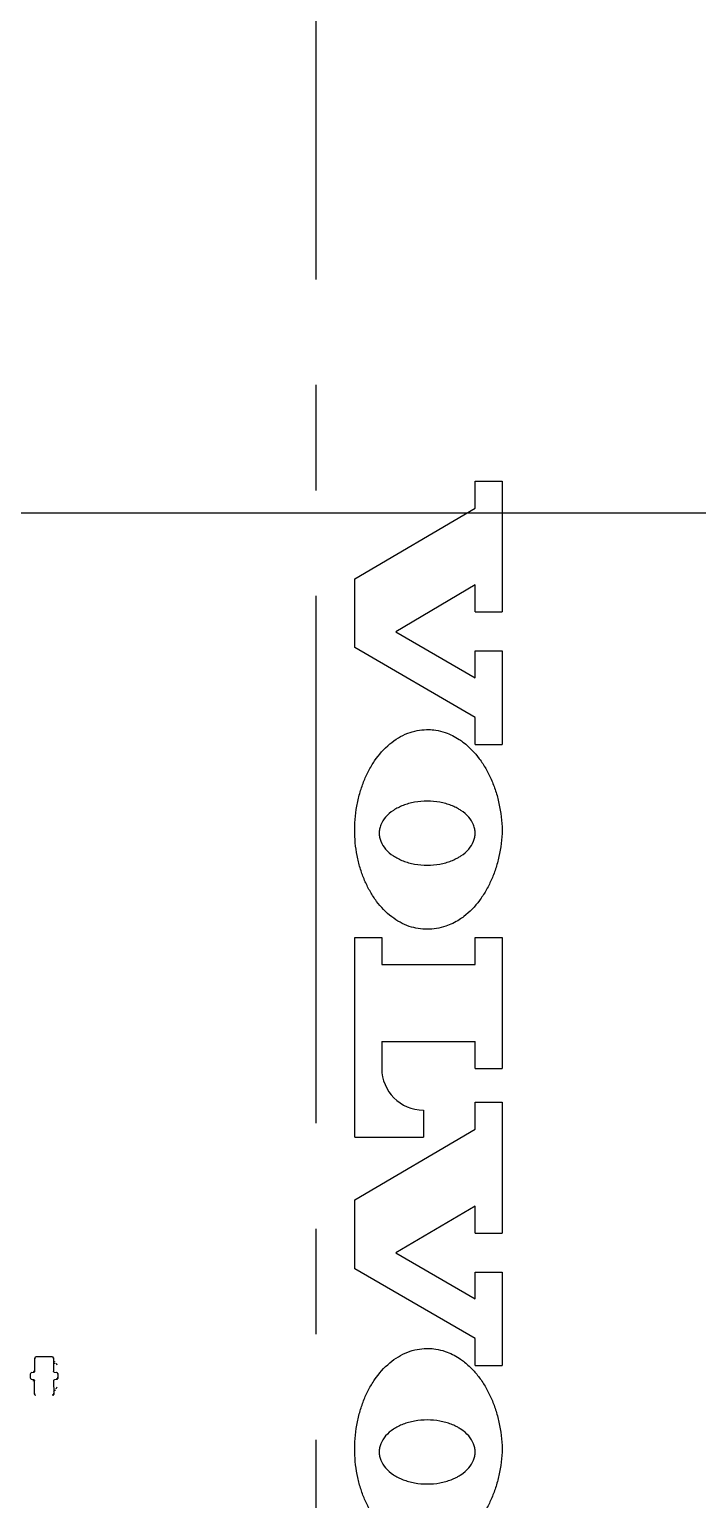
# Model space of a CAD drawing. Header units: metres. Extents: x 27859 to 32645, y 1492 to 8791.
# Drawn here: x 29953 to 30191, y 5207 to 5729 of the extents above; entities that cross this region are included whole.
import ezdxf

# ---------------------------------------------------------------- set-up
doc = ezdxf.new("R2010")
doc.units = ezdxf.units.M
doc.linetypes.add('CENTER', pattern=[2, 1.25, -0.25, 0.25, -0.25])
doc.layers.add('E-EQPT', color=190, linetype='Continuous')
doc.layers.add('E-HAT', color=253, linetype='CENTER', lineweight=15)

# ---------------------------------------------------------------- blocks, each defined once
blk = doc.blocks.new('EDG')
at = {"color": 6, "linetype": 'CENTER', "ltscale": 150}
blk.add_line((814.99, -420.5, 1), (814.99, 5130.26, 1), dxfattribs=at)
at = {"color": 0, "linetype": 'Continuous'}
for p, q in [((908.27, 2263.24, 1), (908.56, 2263.74, 1)), ((908.27, 2263.24, 1), (908.27, 2263.23, 1)), ((908.31, 2258.48, 1), (908.27, 2263.23, 1)), ((914.82, 2263.74, 1), (915.11, 2263.24, 1)), ((915.11, 2263.23, 1), (915.08, 2258.48, 1)), ((915.11, 2263.24, 1), (915.11, 2263.23, 1)), ((906.82, 2257.57, 1), (907.11, 2258.09, 1)), ((907.12, 2258.09, 1), (907.11, 2258.09, 1)), ((907.12, 2258.1, 1), (908.04, 2258.18, 1)), ((907.18, 2260.83, 1), (907.25, 2261.08, 1)), ((907.25, 2261.08, 1), (907.43, 2261.27, 1)), ((907.43, 2261.27, 1), (907.68, 2261.33, 1)), ((907.93, 2261.9, 1), (907.68, 2261.84, 1)), ((908.12, 2262.09, 1), (907.93, 2261.9, 1)), ((908.08, 2258.19, 1), (908.04, 2258.18, 1)), ((908.16, 2258.22, 1), (908.08, 2258.19, 1)), ((908.18, 2262.34, 1), (908.12, 2262.09, 1)), ((908.23, 2258.27, 1), (908.16, 2258.22, 1)), ((908.28, 2258.34, 1), (908.23, 2258.27, 1)), ((908.31, 2258.42, 1), (908.28, 2258.34, 1)), ((908.31, 2258.48, 1), (908.31, 2258.42, 1)), ((915.08, 2258.42, 1), (915.08, 2258.48, 1)), ((915.11, 2258.34, 1), (915.08, 2258.42, 1)), ((915.16, 2258.27, 1), (915.11, 2258.34, 1)), ((915.23, 2258.22, 1), (915.16, 2258.27, 1)), ((915.24, 2258.63, 1), (915.18, 2258.88, 1)), ((915.31, 2258.19, 1), (915.23, 2258.22, 1)), ((915.42, 2258.45, 1), (915.24, 2258.63, 1)), ((915.35, 2258.18, 1), (915.31, 2258.19, 1)), ((915.35, 2258.18, 1), (916.27, 2258.1, 1)), ((915.66, 2258.38, 1), (915.42, 2258.45, 1)), ((916.27, 2258.09, 1), (916.27, 2258.09, 1)), ((916.27, 2258.09, 1), (916.57, 2257.57, 1)), ((758.34, 2253.11, 1), (748.76, 2253.11, 1)), ((748.76, 2219.87, 1), (748.76, 2253.11, 1)), ((758.34, 2253.11, 1), (758.34, 2243.52, 1)), ((906.83, 2256.09, 1), (906.82, 2257.56, 1)), ((906.82, 2257.56, 1), (906.82, 2257.56, 1)), ((907.14, 2255.57, 1), (906.83, 2256.08, 1)), ((906.83, 2256.08, 1), (906.83, 2256.08, 1)), ((908.06, 2255.49, 1), (907.14, 2255.57, 1)), ((907.14, 2255.57, 1), (907.14, 2255.57, 1)), ((907.24, 2252.55, 1), (907.17, 2252.8, 1)), ((907.42, 2252.37, 1), (907.24, 2252.55, 1)), ((908.06, 2255.49, 1), (908.1, 2255.48, 1)), ((908.1, 2255.48, 1), (908.18, 2255.45, 1)), ((908.17, 2252.3, 1), (908.17, 2252.53, 1)), ((908.18, 2255.45, 1), (908.25, 2255.4, 1)), ((908.25, 2255.4, 1), (908.3, 2255.33, 1)), ((908.3, 2255.33, 1), (908.33, 2255.25, 1)), ((908.33, 2255.25, 1), (908.34, 2255.19, 1)), ((908.37, 2250.5, 1), (908.34, 2255.19, 1)), ((915.05, 2255.19, 1), (915.01, 2250.5, 1)), ((915.05, 2255.19, 1), (915.06, 2255.25, 1)), ((915.06, 2255.25, 1), (915.09, 2255.33, 1)), ((915.09, 2255.33, 1), (915.14, 2255.4, 1)), ((915.14, 2255.4, 1), (915.21, 2255.45, 1)), ((915.14, 2254.8, 1), (915.21, 2255.05, 1)), ((915.42, 2255.5, 1), (915.18, 2255.43, 1)), ((915.21, 2255.45, 1), (915.28, 2255.48, 1)), ((915.21, 2255.05, 1), (915.38, 2255.23, 1)), ((915.28, 2255.48, 1), (915.33, 2255.49, 1)), ((916.24, 2255.57, 1), (915.33, 2255.49, 1)), ((915.38, 2255.23, 1), (915.63, 2255.3, 1)), ((916.2, 2255.59, 1), (915.95, 2255.52, 1)), ((916.24, 2255.57, 1), (916.24, 2255.57, 1)), ((916.55, 2256.08, 1), (916.25, 2255.57, 1)), ((916.55, 2256.08, 1), (916.55, 2256.08, 1)), ((916.57, 2257.56, 1), (916.56, 2256.09, 1)), ((916.57, 2257.56, 1), (916.57, 2257.56, 1)), ((907.67, 2252.3, 1), (907.42, 2252.37, 1)), ((907.77, 2251.9, 1), (908.02, 2251.83, 1)), ((908.02, 2251.83, 1), (908.2, 2251.65, 1)), ((908.2, 2251.65, 1), (908.27, 2251.4, 1)), ((908.38, 2250.5, 1), (908.38, 2250.49, 1)), ((908.67, 2250.01, 1), (908.38, 2250.49, 1)), ((908.67, 2250.01, 1), (908.68, 2250.01, 1)), ((908.68, 2250.01, 1), (914.71, 2250.01, 1)), ((914.71, 2250.01, 1), (914.71, 2250.01, 1)), ((915.01, 2250.49, 1), (914.72, 2250.01, 1)), ((915.01, 2250.5, 1), (915.01, 2250.49, 1)), ((758.34, 2243.52, 1), (801.17, 2218.67, 1)), ((758.34, 2229.45, 1), (758.34, 2219.87, 1)), ((786.62, 2213.04, 1), (758.34, 2229.45, 1)), ((758.34, 2219.87, 1), (748.76, 2219.87, 1)), ((801.17, 2218.67, 1), (801.17, 2194.25, 1)), ((758.34, 2196.42, 1), (786.62, 2213.04, 1)), ((758.34, 2206.01, 1), (748.76, 2206.01, 1)), ((748.76, 2159.49, 1), (748.76, 2206.01, 1)), ((758.34, 2206.01, 1), (758.34, 2196.42, 1)), ((801.17, 2194.25, 1), (758.34, 2169.07, 1)), ((758.34, 2169.07, 1), (758.34, 2159.49, 1)), ((801.17, 2171.9, 1), (776.76, 2171.9, 1)), ((776.76, 2162.32, 1), (776.76, 2171.9, 1)), ((801.17, 2171.9, 1), (801.17, 2100.97, 1)), ((758.34, 2159.49, 1), (748.76, 2159.49, 1)), ((758.34, 2147.49, 1), (748.76, 2147.49, 1)), ((748.76, 2100.97, 1), (748.76, 2147.49, 1)), ((758.34, 2147.49, 1), (758.34, 2137.91, 1)), ((791.58, 2137.91, 1), (791.58, 2147.49, 1)), ((791.58, 2137.91, 1), (758.34, 2137.91, 1)), ((791.58, 2110.56, 1), (758.34, 2110.56, 1)), ((758.34, 2110.56, 1), (758.34, 2100.97, 1)), ((791.58, 2100.97, 1), (791.58, 2110.56, 1)), ((758.34, 2100.97, 1), (748.76, 2100.97, 1)), ((801.17, 2100.97, 1), (791.58, 2100.97, 1)), ((758.34, 2032.31, 1), (748.76, 2032.31, 1)), ((748.76, 1999.07, 1), (748.76, 2032.31, 1)), ((758.34, 2032.31, 1), (758.34, 2022.72, 1)), ((758.34, 2022.72, 1), (801.17, 1997.87, 1)), ((758.34, 2008.66, 1), (758.34, 1999.07, 1)), ((786.62, 1992.25, 1), (758.34, 2008.66, 1)), ((758.34, 1999.07, 1), (748.76, 1999.07, 1)), ((801.17, 1997.87, 1), (801.17, 1973.46, 1)), ((758.34, 1975.62, 1), (786.62, 1992.25, 1)), ((758.34, 1985.21, 1), (748.76, 1985.21, 1)), ((748.76, 1938.69, 1), (748.76, 1985.21, 1)), ((758.34, 1985.21, 1), (758.34, 1975.62, 1)), ((801.17, 1973.46, 1), (758.34, 1948.28, 1)), ((758.34, 1948.28, 1), (758.34, 1938.69, 1)), ((758.34, 1938.69, 1), (748.76, 1938.69, 1))]:
    blk.add_line(p, q, dxfattribs=at)
at = {"color": 0}
blk.add_line((1499.99, 1950.04, 1), (130, 1950.04, 1), dxfattribs=at)
at = {"color": 0, "linetype": 'Continuous'}
blk.add_arc((776.76, 2147.49, 1), 14.82, 0, 90, dxfattribs=at)
for points, knots in [([(775.41, 2317.96, 1), (776.47, 2317.96, 1), (778.64, 2317.84, 1), (783.06, 2316.73, 1), (788.43, 2313.75, 1), (792.8, 2309.15, 1), (795.69, 2304.74, 1), (797.53, 2301.08, 1), (799.04, 2297.13, 1), (800.58, 2291.41, 1), (801.48, 2283.69, 1), (800.88, 2275.87, 1), (799.51, 2269.82, 1), (798.11, 2265.62, 1), (796.34, 2261.72, 1), (793.51, 2256.98, 1), (789.13, 2251.98, 1), (783.64, 2248.62, 1), (779.07, 2247.28, 1), (776.55, 2247.01, 1), (775.19, 2247.01, 1), (774.93, 2247.01, 1)], [0, 0, 0, 0, 0.03275, 0.066835, 0.139652, 0.218904, 0.260283, 0.302084, 0.345151, 0.390394, 0.484722, 0.583476, 0.630843, 0.67593, 0.719693, 0.763012, 0.845983, 0.922217, 0.95791, 0.99219, 1, 1, 1, 1]), ([(759.41, 2254.37, 1), (758.5, 2255.32, 1), (756.74, 2257.41, 1), (754.47, 2260.88, 1), (752.55, 2264.71, 1), (750.98, 2268.84, 1), (749.38, 2274.83, 1), (748.33, 2282.73, 1), (749.39, 2290.6, 1), (750.98, 2296.5, 1), (752.54, 2300.57, 1), (754.45, 2304.35, 1), (757.44, 2308.89, 1), (760.72, 2312.33, 1), (763.44, 2314.23, 1), (763.99, 2314.59, 1)], [0, 0, 0, 0, 0.058351, 0.120665, 0.183615, 0.248471, 0.316606, 0.458658, 0.598716, 0.665894, 0.72984, 0.791906, 0.853344, 0.971018, 1, 1, 1, 1]), ([(792.48, 2283.83, 1), (792.48, 2284.31, 1), (792.38, 2285.3, 1), (791.79, 2287.31, 1), (790.24, 2289.73, 1), (787.94, 2291.65, 1), (785.75, 2292.92, 1), (783.93, 2293.72, 1), (781.97, 2294.36, 1), (779.14, 2295.01, 1), (775.41, 2295.34, 1), (771.68, 2295.01, 1), (768.84, 2294.36, 1), (766.89, 2293.72, 1), (765.28, 2293.01, 1), (764.35, 2292.49, 1), (763.99, 2292.28, 1)], [0, 0, 0, 0, 0.042022, 0.086003, 0.181358, 0.287595, 0.34387, 0.401136, 0.460468, 0.523058, 0.654025, 0.784993, 0.847583, 0.906914, 0.964181, 1, 1, 1, 1]), ([(763.99, 2292.28, 1), (763.79, 2292.16, 1), (762.56, 2291.39, 1), (760.58, 2289.73, 1), (759.03, 2287.31, 1), (758.44, 2285.3, 1), (758.34, 2284.31, 1), (758.34, 2283.83, 1)], [0, 0, 0, 0, 0.066404, 0.411276, 0.720822, 0.863557, 1, 1, 1, 1]), ([(758.34, 2283.83, 1), (758.34, 2283.34, 1), (758.44, 2282.35, 1), (759.03, 2280.35, 1), (760.58, 2277.92, 1), (762.56, 2276.26, 1), (763.79, 2275.49, 1), (763.99, 2275.37, 1)], [0, 0, 0, 0, 0.136442, 0.279177, 0.588721, 0.933592, 1, 1, 1, 1]), ([(763.99, 2275.37, 1), (764.35, 2275.16, 1), (765.28, 2274.64, 1), (766.89, 2273.93, 1), (768.84, 2273.29, 1), (771.68, 2272.64, 1), (775.41, 2272.32, 1), (779.14, 2272.64, 1), (781.97, 2273.29, 1), (783.93, 2273.93, 1), (785.75, 2274.74, 1), (787.94, 2276, 1), (790.24, 2277.92, 1), (791.79, 2280.35, 1), (792.38, 2282.35, 1), (792.48, 2283.34, 1), (792.48, 2283.83, 1)], [0, 0, 0, 0, 0.035818, 0.093084, 0.152416, 0.215006, 0.345974, 0.476942, 0.539532, 0.598863, 0.65613, 0.712405, 0.818642, 0.913997, 0.957978, 1, 1, 1, 1]), ([(908.29, 2263.2, 1), (908.31, 2263.18, 1), (908.37, 2263.14, 1), (908.44, 2263.12, 1), (908.47, 2263.11, 1)], [0, 0, 0, 0, 0.438553, 1, 1, 1, 1]), ([(908.56, 2263.72, 1), (908.56, 2263.68, 1), (908.61, 2263.59, 1), (908.65, 2263.51, 1), (908.68, 2263.47, 1)], [0, 0, 0, 0, 0.443333, 1, 1, 1, 1]), ([(914.83, 2263.72, 1), (914.82, 2263.68, 1), (914.78, 2263.59, 1), (914.74, 2263.51, 1), (914.71, 2263.47, 1)], [0, 0, 0, 0, 0.443333, 1, 1, 1, 1]), ([(915.1, 2263.2, 1), (915.08, 2263.18, 1), (915.02, 2263.14, 1), (914.95, 2263.12, 1), (914.91, 2263.11, 1)], [0, 0, 0, 0, 0.438553, 1, 1, 1, 1]), ([(907.11, 2258.07, 1), (907.12, 2258.03, 1), (907.16, 2257.94, 1), (907.21, 2257.87, 1), (907.24, 2257.83, 1)], [0, 0, 0, 0, 0.448496, 1, 1, 1, 1]), ([(916.27, 2258.07, 1), (916.26, 2258.03, 1), (916.22, 2257.94, 1), (916.18, 2257.87, 1), (916.15, 2257.83, 1)], [0, 0, 0, 0, 0.448496, 1, 1, 1, 1]), ([(763.99, 2250.54, 1), (763.48, 2250.88, 1), (761.85, 2252.04, 1), (760.37, 2253.37, 1), (759.41, 2254.37, 1)], [0, 0, 0, 0, 0.307628, 1, 1, 1, 1]), ([(906.83, 2257.52, 1), (906.85, 2257.5, 1), (906.91, 2257.46, 1), (906.98, 2257.44, 1), (907.02, 2257.43, 1)], [0, 0, 0, 0, 0.438229, 1, 1, 1, 1]), ([(906.86, 2256.06, 1), (906.87, 2256.06, 1), (906.92, 2256.04, 1), (906.98, 2256.05, 1), (907.03, 2256.06, 1)], [0, 0, 0, 0, 0.192948, 1, 1, 1, 1]), ([(907.14, 2255.57, 1), (907.15, 2255.57, 1), (907.16, 2255.57, 1), (907.17, 2255.58, 1), (907.17, 2255.58, 1)], [0, 0, 0, 0, 0.675173, 1, 1, 1, 1]), ([(907.17, 2255.58, 1), (907.18, 2255.58, 1), (907.21, 2255.61, 1), (907.24, 2255.65, 1), (907.26, 2255.68, 1)], [0, 0, 0, 0, 0.195737, 1, 1, 1, 1]), ([(916.22, 2255.58, 1), (916.21, 2255.58, 1), (916.18, 2255.61, 1), (916.15, 2255.65, 1), (916.13, 2255.68, 1)], [0, 0, 0, 0, 0.195737, 1, 1, 1, 1]), ([(916.24, 2255.57, 1), (916.24, 2255.57, 1), (916.23, 2255.57, 1), (916.22, 2255.58, 1), (916.22, 2255.58, 1)], [0, 0, 0, 0, 0.675173, 1, 1, 1, 1]), ([(916.53, 2256.06, 1), (916.52, 2256.06, 1), (916.46, 2256.04, 1), (916.4, 2256.05, 1), (916.36, 2256.06, 1)], [0, 0, 0, 0, 0.192948, 1, 1, 1, 1]), ([(916.55, 2257.52, 1), (916.53, 2257.5, 1), (916.47, 2257.46, 1), (916.41, 2257.44, 1), (916.37, 2257.43, 1)], [0, 0, 0, 0, 0.438229, 1, 1, 1, 1]), ([(774.93, 2247.01, 1), (774.07, 2247.03, 1), (772.06, 2247.21, 1), (768.28, 2248.15, 1), (765.56, 2249.52, 1), (763.99, 2250.54, 1)], [0, 0, 0, 0, 0.221407, 0.51995, 1, 1, 1, 1]), ([(908.4, 2250.48, 1), (908.41, 2250.47, 1), (908.47, 2250.46, 1), (908.53, 2250.47, 1), (908.57, 2250.48, 1)], [0, 0, 0, 0, 0.19306, 1, 1, 1, 1]), ([(908.68, 2250.01, 1), (908.68, 2250.01, 1), (908.69, 2250.01, 1), (908.7, 2250.02, 1), (908.7, 2250.02, 1)], [0, 0, 0, 0, 0.670878, 1, 1, 1, 1]), ([(908.7, 2250.02, 1), (908.71, 2250.03, 1), (908.74, 2250.06, 1), (908.76, 2250.09, 1), (908.78, 2250.12, 1)], [0, 0, 0, 0, 0.196149, 1, 1, 1, 1]), ([(914.68, 2250.02, 1), (914.68, 2250.03, 1), (914.65, 2250.06, 1), (914.62, 2250.09, 1), (914.6, 2250.12, 1)], [0, 0, 0, 0, 0.196149, 1, 1, 1, 1]), ([(914.71, 2250.01, 1), (914.7, 2250.01, 1), (914.69, 2250.01, 1), (914.69, 2250.02, 1), (914.68, 2250.02, 1)], [0, 0, 0, 0, 0.670878, 1, 1, 1, 1]), ([(914.99, 2250.48, 1), (914.98, 2250.47, 1), (914.92, 2250.46, 1), (914.86, 2250.47, 1), (914.81, 2250.48, 1)], [0, 0, 0, 0, 0.19306, 1, 1, 1, 1]), ([(763.99, 2094.61, 1), (765.5, 2095.58, 1), (768.15, 2096.89, 1), (772.07, 2097.87, 1), (774.31, 2097.98, 1), (775.41, 2097.98, 1)], [0, 0, 0, 0, 0.44377, 0.727438, 1, 1, 1, 1]), ([(775.41, 2097.98, 1), (776.47, 2097.98, 1), (778.64, 2097.87, 1), (783.06, 2096.76, 1), (788.43, 2093.77, 1), (792.8, 2089.17, 1), (795.69, 2084.76, 1), (797.54, 2081.1, 1), (799.04, 2077.15, 1), (800.58, 2071.43, 1), (801.48, 2063.71, 1), (800.88, 2055.89, 1), (799.51, 2049.84, 1), (798.11, 2045.65, 1), (796.34, 2041.74, 1), (793.51, 2037, 1), (789.13, 2032.01, 1), (783.64, 2028.64, 1), (779.07, 2027.31, 1), (776.55, 2027.03, 1), (775.18, 2027.03, 1), (774.93, 2027.04, 1)], [0, 0, 0, 0, 0.03275, 0.066834, 0.139649, 0.2189, 0.260277, 0.302077, 0.345143, 0.390386, 0.484712, 0.583466, 0.630834, 0.675922, 0.719684, 0.763005, 0.845977, 0.922211, 0.957904, 0.992185, 1, 1, 1, 1]), ([(763.99, 2030.57, 1), (763.48, 2030.91, 1), (760.77, 2032.83, 1), (757.49, 2036.28, 1), (754.47, 2040.9, 1), (752.55, 2044.73, 1), (750.97, 2048.87, 1), (749.38, 2054.86, 1), (748.33, 2062.75, 1), (749.39, 2070.62, 1), (750.98, 2076.53, 1), (752.54, 2080.6, 1), (754.45, 2084.37, 1), (757.44, 2088.92, 1), (760.72, 2092.35, 1), (763.44, 2094.26, 1), (763.99, 2094.61, 1)], [0, 0, 0, 0, 0.024929, 0.134617, 0.191886, 0.24974, 0.309346, 0.371965, 0.502518, 0.631237, 0.692976, 0.751745, 0.808786, 0.86525, 0.973397, 1, 1, 1, 1]), ([(792.48, 2063.85, 1), (792.48, 2064.33, 1), (792.38, 2065.32, 1), (791.79, 2067.33, 1), (790.24, 2069.75, 1), (787.94, 2071.68, 1), (785.75, 2072.94, 1), (783.93, 2073.74, 1), (781.97, 2074.39, 1), (779.14, 2075.03, 1), (775.41, 2075.36, 1), (771.68, 2075.03, 1), (768.84, 2074.39, 1), (766.89, 2073.74, 1), (765.28, 2073.03, 1), (764.35, 2072.52, 1), (763.99, 2072.31, 1)], [0, 0, 0, 0, 0.042022, 0.086003, 0.181358, 0.287595, 0.34387, 0.401136, 0.460468, 0.523058, 0.654025, 0.784993, 0.847583, 0.906914, 0.964181, 1, 1, 1, 1]), ([(763.99, 2072.31, 1), (763.79, 2072.19, 1), (762.56, 2071.41, 1), (760.58, 2069.75, 1), (759.03, 2067.33, 1), (758.44, 2065.32, 1), (758.34, 2064.33, 1), (758.34, 2063.85, 1)], [0, 0, 0, 0, 0.066404, 0.411276, 0.720822, 0.863557, 1, 1, 1, 1]), ([(758.34, 2063.85, 1), (758.34, 2063.37, 1), (758.44, 2062.38, 1), (759.03, 2060.37, 1), (760.58, 2057.94, 1), (762.56, 2056.29, 1), (763.79, 2055.51, 1), (763.99, 2055.39, 1)], [0, 0, 0, 0, 0.136443, 0.279178, 0.588724, 0.933596, 1, 1, 1, 1]), ([(763.99, 2055.39, 1), (764.35, 2055.18, 1), (765.28, 2054.66, 1), (766.89, 2053.96, 1), (768.84, 2053.31, 1), (771.68, 2052.67, 1), (775.41, 2052.34, 1), (779.14, 2052.67, 1), (781.97, 2053.31, 1), (783.93, 2053.96, 1), (785.75, 2054.76, 1), (787.94, 2056.02, 1), (790.24, 2057.94, 1), (791.79, 2060.37, 1), (792.38, 2062.38, 1), (792.48, 2063.37, 1), (792.48, 2063.85, 1)], [0, 0, 0, 0, 0.035819, 0.093086, 0.152417, 0.215007, 0.345975, 0.476942, 0.539532, 0.598864, 0.65613, 0.712405, 0.818642, 0.913997, 0.957978, 1, 1, 1, 1]), ([(774.93, 2027.04, 1), (774.07, 2027.05, 1), (772.06, 2027.23, 1), (768.28, 2028.17, 1), (765.56, 2029.54, 1), (763.99, 2030.57, 1)], [0, 0, 0, 0, 0.2214, 0.519997, 1, 1, 1, 1])]:
    blk.add_open_spline(points, degree=3, knots=knots, dxfattribs=at)
for points in [[(908.27, 2263.23, 1), (908.27, 2263.22, 1), (908.28, 2263.21, 1), (908.29, 2263.2, 1)], [(908.56, 2263.74, 1), (908.56, 2263.74, 1), (908.56, 2263.73, 1), (908.56, 2263.72, 1)], [(914.82, 2263.74, 1), (914.83, 2263.74, 1), (914.83, 2263.73, 1), (914.83, 2263.72, 1)], [(915.11, 2263.23, 1), (915.11, 2263.22, 1), (915.11, 2263.21, 1), (915.1, 2263.2, 1)], [(907.11, 2258.09, 1), (907.11, 2258.09, 1), (907.11, 2258.07, 1), (907.11, 2258.07, 1)], [(916.27, 2258.09, 1), (916.28, 2258.09, 1), (916.27, 2258.07, 1), (916.27, 2258.07, 1)], [(906.82, 2257.56, 1), (906.82, 2257.55, 1), (906.82, 2257.53, 1), (906.83, 2257.52, 1)], [(906.83, 2256.08, 1), (906.84, 2256.07, 1), (906.85, 2256.07, 1), (906.86, 2256.06, 1)], [(916.55, 2256.08, 1), (916.55, 2256.07, 1), (916.54, 2256.07, 1), (916.53, 2256.06, 1)], [(916.57, 2257.56, 1), (916.57, 2257.55, 1), (916.56, 2257.53, 1), (916.55, 2257.52, 1)], [(908.38, 2250.49, 1), (908.38, 2250.49, 1), (908.39, 2250.48, 1), (908.4, 2250.48, 1)], [(915.01, 2250.49, 1), (915, 2250.49, 1), (914.99, 2250.48, 1), (914.99, 2250.48, 1)]]:
    blk.add_open_spline(points, degree=3, dxfattribs=at)

msp = doc.modelspace()

# ---------------------------------------------------------------- hatches: boundary and pattern name
at = {"layer": 'E-HAT', "linetype": 'Continuous'}
h = msp.add_hatch(dxfattribs=at)
h.set_pattern_fill('AR-CONC', color=8, scale=40, angle=90)
h.set_pattern_definition([(140, (30868.3, 2757.35), (25.101, 286.904), [30, -330]), (85, (30868.3, 2757.35), (-300.877, -55.5), [24, -264]), (190.4514, (30870.4, 2781.26), (-275.776, 231.404), [25.496, -280.457]), (136.184, (30788.3, 2757.35), (66.208, 426.897), [45, -495]), (186.636, (30793.8, 2792.93), (-389.647, 373.865), [38.244, -420.686]), (81.184, (30788.3, 2757.35), (-389.647, 373.865), [36, -396]), (111, (30808.3, 2797.35), (161.0476, 238.763), [30, -330]), (56, (30808.3, 2797.35), (-290.06, 97.326), [24, -264]), (161.4514, (30821.72, 2817.25), (-129.012, 336.089), [25.496, -280.457]), (127.5, (30868.3, 2757.35), (-133.1575, 4.864), [0, -260.8, 0, -268, 0, -265]), (97.5, (30868.3, 2757.35), (-157.7647, 105.2278), [0, -152.8, 0, -254.8, 0, -101]), (57.5, (30868.3, 2668.15), (9.022, 213.529), [0, -100, 0, -312, 0, -414]), (47.5, (30868.3, 2628.15), (-40.042, 233.2745), [0, -130, 0, -207.2, 0, -294])])
h.paths.add_polyline_path([(32053.3, 1585.35), (28053.3, 1585.35), (28053.3, 2085.35), (28638.3, 2085.35), (28638.3, 8185.35), (28053.3, 8185.35), (28053.3, 8685.35), (32053.3, 8685.35), (32053.3, 8185.35), (31468.3, 8185.35), (31468.3, 2085.35), (32053.3, 2085.35)])

# ---------------------------------------------------------------- next in the draw order: wipeouts: each hides what was drawn before it
msp.add_wipeout([(30870.3, 2757.35), (29240.32, 2757.35), (29240.32, 7507.34), (30870.3, 7507.34)]).translate(0, 0, -732205.32).dxf.layer = 'E-EQPT'

# ---------------------------------------------------------------- next in the draw order: block references
at = {"layer": 'E-EQPT', "rotation": 180}
msp.add_blockref('EDG', (30870.3, 7507.34, -732206.32), dxfattribs=at)

doc.saveas('drawing.dxf')
